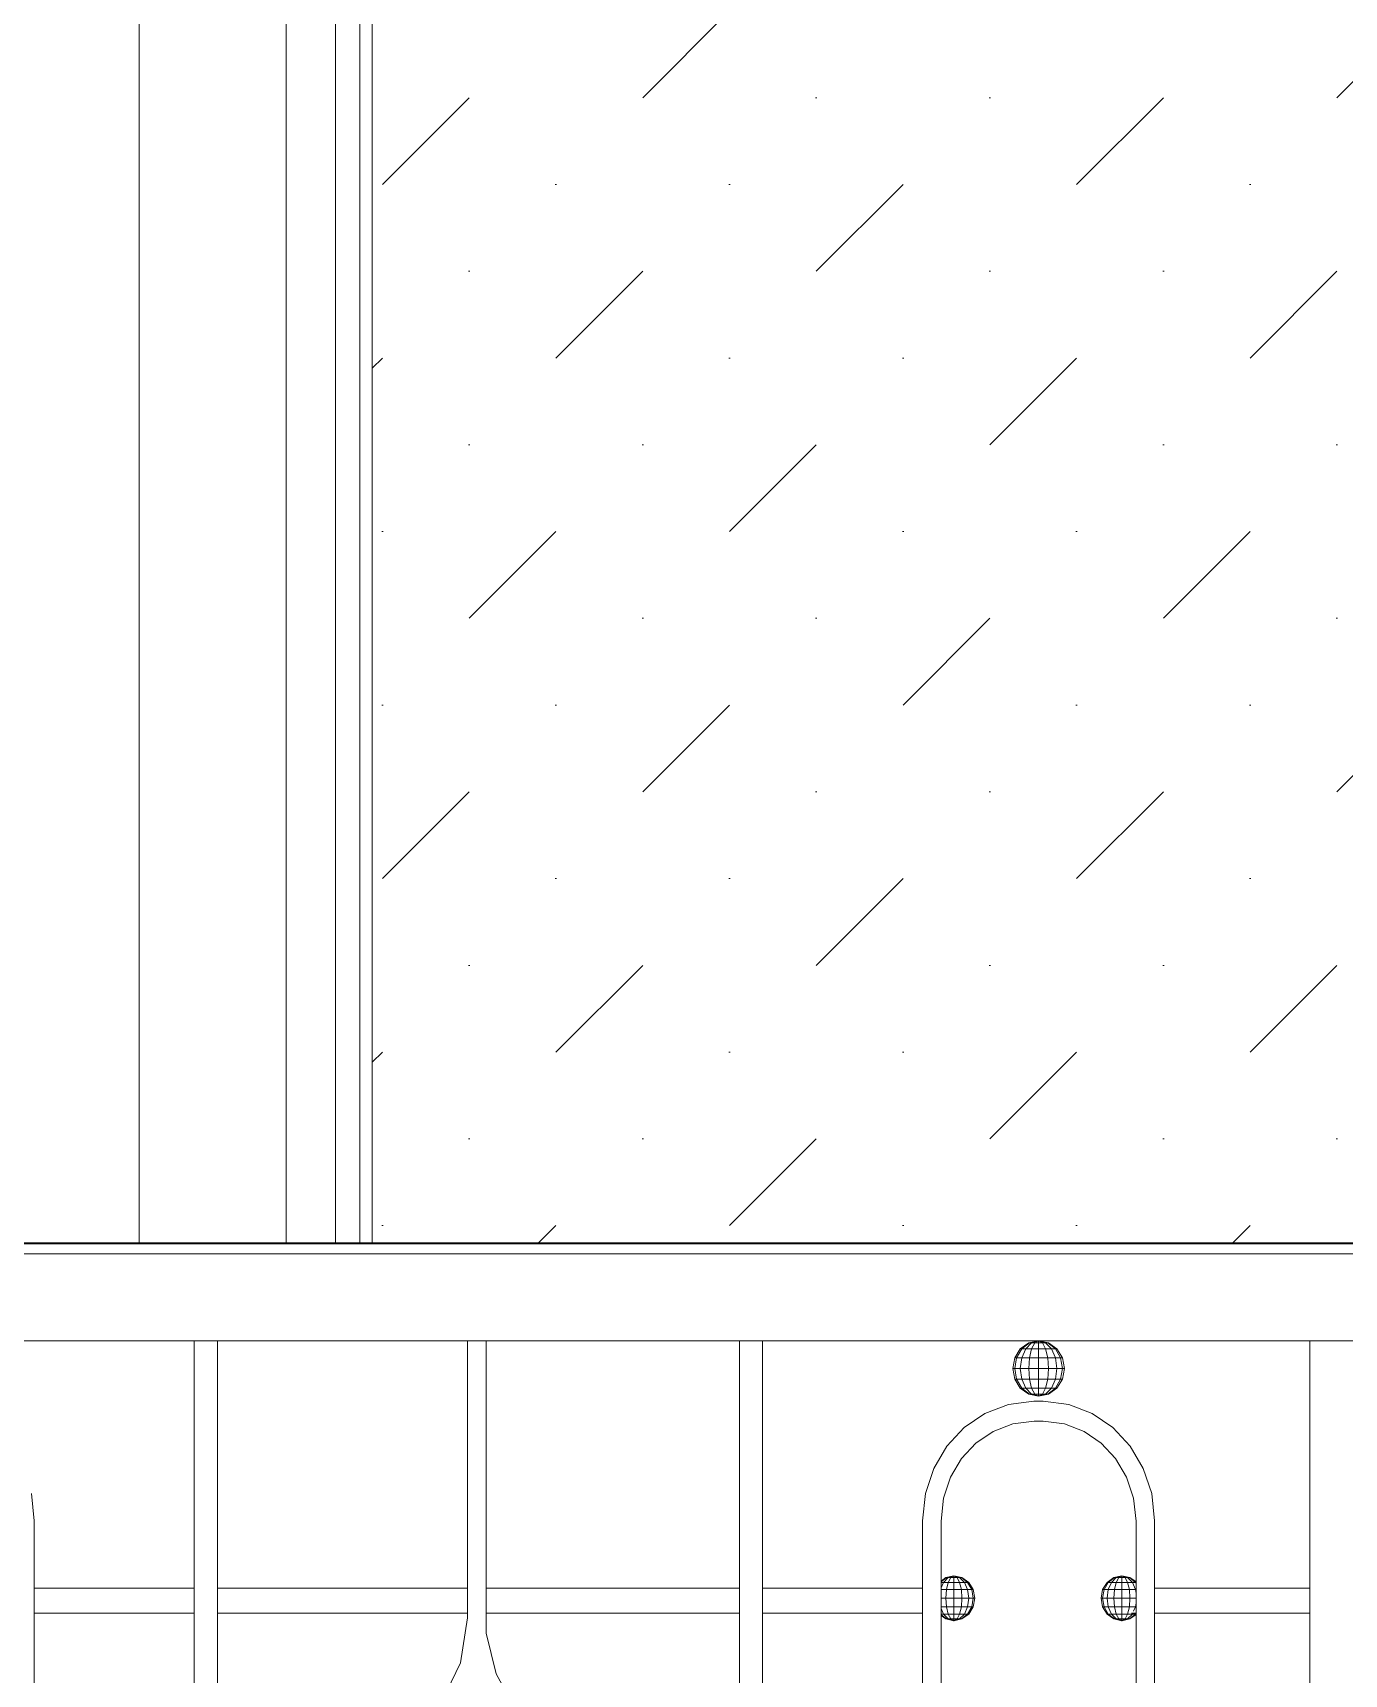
# Model space of a CAD drawing. Header units: millimetres. Extents: x 1832547 to 2001569, y -558009 to -417808.
# Drawn here: x 1888257 to 1888791, y -522876 to -522207 of the extents above; entities that cross this region are included whole.
import ezdxf
from ezdxf.xclip import XClip

# ---------------------------------------------------------------- set-up
doc = ezdxf.new("R2010")
doc.units = ezdxf.units.MM
doc.header["$MEASUREMENT"] = 0
doc.header["$XCLIPFRAME"] = 0
for name, color, linetype, lineweight in [('CA. HATCH', 250, 'CONTINUOUS', 9), ('CA. TUONG', 30, 'CONTINUOUS', 30), ('CA.dim 08', 8, 'CONTINUOUS', 13), ('CA.noi that 15', 15, 'CONTINUOUS', 9), ('CA.thay 145', 145, 'CONTINUOUS', 18), ('CA_manh 08', 8, 'CONTINUOUS', 9)]:
    doc.layers.add(name, color=color, linetype=linetype, lineweight=lineweight)

# ---------------------------------------------------------------- blocks, each defined once
blk = doc.blocks.new('\xad54t54')
at = {"layer": 'CA. HATCH'}
h = blk.add_hatch(dxfattribs=at)
h.set_pattern_fill('MUDST', color=256, scale=200, angle=45, double=1)
h.paths.add_polyline_path([(1844214.98, -519021.52), (1844865.11, -519021.52), (1844865.11, -516941.52), (1844214.98, -516941.52)])
h.paths.add_polyline_path([(1845703.34, -519021.52), (1845055.11, -519021.52), (1845055.11, -516941.52), (1845703.34, -516941.52)])
at = {"layer": 'CA.dim 08'}
for points in [[(1844209.98, -519026.52), (1844870.11, -519026.52), (1844870.11, -516936.52), (1844209.98, -516936.52)], [(1844214.98, -519021.52), (1844865.11, -519021.52), (1844865.11, -516941.52), (1844214.98, -516941.52)]]:
    blk.add_lwpolyline(points, close=True, dxfattribs=at)
at = {"layer": 'CA.noi that 15'}
blk.add_lwpolyline([(1844199.98, -519036.52), (1844880.11, -519036.52), (1844880.11, -516926.52), (1844199.98, -516926.52)], close=True, dxfattribs=at)
at = {"layer": 'CA.thay 145'}
for points in [[(1844119.98, -519126.52), (1844119.98, -516846.52), (1845800.23, -516846.52), (1845800.23, -519126.52), (1845860.23, -519126.52), (1845860.23, -516346.52), (1844059.98, -516346.52), (1844059.98, -519126.52)], [(1844119.98, -519116.52), (1844960.11, -519116.52), (1844960.11, -516846.52), (1844119.98, -516846.52)], [(1844179.98, -519056.52), (1844900.11, -519056.52), (1844900.11, -516906.52), (1844179.98, -516906.52)]]:
    blk.add_lwpolyline(points, close=True, dxfattribs=at)

msp = doc.modelspace()

# ---------------------------------------------------------------- linework, layer by layer
at = {"layer": 'CA_manh 08'}
for p, q in [((1887851.61, -522700.22), (1890433.98, -522700.22)), ((1890433.98, -522704.8), (1887851.61, -522704.8)), ((1888210.33, -522740.22), (1888322.79, -522740.22)), ((1888332.25, -522740.22), (1888322.79, -522740.22)), ((1888322.79, -522740.22), (1888322.79, -522840.99)), ((1888332.25, -522740.22), (1888434.1, -522740.22)), ((1888332.25, -522840.99), (1888332.25, -522740.22)), ((1888434.1, -522740.22), (1888434.1, -522840.99)), ((1888441.67, -522740.22), (1888434.1, -522740.22)), ((1888441.67, -522740.22), (1888544.87, -522740.22)), ((1888441.67, -522740.22), (1888441.67, -522840.99)), ((1888544.87, -522740.22), (1888554.33, -522740.22)), ((1888544.87, -522740.22), (1888544.87, -522840.99)), ((1888554.33, -522840.99), (1888554.33, -522740.22)), ((1888554.33, -522740.22), (1888666.79, -522740.22)), ((1888659.35, -522743.53), (1888662.77, -522741.08)), ((1888659.92, -522743.53), (1888663.07, -522741.08)), ((1888661.53, -522743.53), (1888663.94, -522741.08)), ((1888662.77, -522741.08), (1888666.79, -522740.22)), ((1888663.07, -522741.08), (1888662.77, -522741.08)), ((1888663.07, -522741.08), (1888666.79, -522740.22)), ((1888663.94, -522741.08), (1888663.07, -522741.08)), ((1888663.94, -522741.08), (1888666.79, -522740.22)), ((1888665.25, -522741.08), (1888663.94, -522741.08)), ((1888663.94, -522743.53), (1888665.25, -522741.08)), ((1888665.25, -522741.08), (1888666.79, -522740.22)), ((1888666.79, -522741.08), (1888665.25, -522741.08)), ((1888666.79, -522740.22), (1888666.79, -522741.08)), ((1888668.33, -522741.08), (1888666.79, -522740.22)), ((1888669.63, -522741.08), (1888666.79, -522740.22)), ((1888670.51, -522741.08), (1888666.79, -522740.22)), ((1888670.81, -522741.08), (1888666.79, -522740.22)), ((1888666.79, -522740.22), (1888777.32, -522740.22)), ((1888666.79, -522741.08), (1888668.33, -522741.08)), ((1888666.79, -522741.08), (1888666.79, -522743.53)), ((1888668.33, -522741.08), (1888669.63, -522741.08)), ((1888669.63, -522743.53), (1888668.33, -522741.08)), ((1888669.63, -522741.08), (1888670.51, -522741.08)), ((1888672.05, -522743.53), (1888669.63, -522741.08)), ((1888670.51, -522741.08), (1888670.81, -522741.08)), ((1888673.66, -522743.53), (1888670.51, -522741.08)), ((1888674.23, -522743.53), (1888670.81, -522741.08)), ((1888777.32, -522740.22), (1888777.32, -522840.99)), ((1888805.25, -522740.22), (1888777.32, -522740.22)), ((1888656.27, -522751.52), (1888657.07, -522747.19)), ((1888657.07, -522747.19), (1888659.35, -522743.53)), ((1888657.07, -522747.19), (1888657.81, -522747.19)), ((1888657.07, -522751.52), (1888657.81, -522747.19)), ((1888657.81, -522747.19), (1888659.92, -522743.53)), ((1888657.81, -522747.19), (1888659.92, -522747.19)), ((1888659.35, -522743.53), (1888659.92, -522743.53)), ((1888659.35, -522751.52), (1888659.92, -522747.19)), ((1888659.92, -522743.53), (1888661.53, -522743.53)), ((1888659.92, -522747.19), (1888661.53, -522743.53)), ((1888659.92, -522747.19), (1888663.07, -522747.19)), ((1888661.53, -522743.53), (1888663.94, -522743.53)), ((1888662.77, -522751.52), (1888663.07, -522747.19)), ((1888663.07, -522747.19), (1888663.94, -522743.53)), ((1888663.07, -522747.19), (1888666.79, -522747.19)), ((1888663.94, -522743.53), (1888666.79, -522743.53)), ((1888666.79, -522743.53), (1888669.63, -522743.53)), ((1888666.79, -522743.53), (1888666.79, -522747.19)), ((1888666.79, -522747.19), (1888670.51, -522747.19)), ((1888666.79, -522747.19), (1888666.79, -522751.52)), ((1888669.63, -522743.53), (1888672.05, -522743.53)), ((1888670.51, -522747.19), (1888669.63, -522743.53)), ((1888670.51, -522747.19), (1888673.66, -522747.19)), ((1888670.81, -522751.52), (1888670.51, -522747.19)), ((1888672.05, -522743.53), (1888673.66, -522743.53)), ((1888673.66, -522747.19), (1888672.05, -522743.53)), ((1888673.66, -522743.53), (1888674.23, -522743.53)), ((1888675.77, -522747.19), (1888673.66, -522743.53)), ((1888673.66, -522747.19), (1888675.77, -522747.19)), ((1888674.23, -522751.52), (1888673.66, -522747.19)), ((1888676.5, -522747.19), (1888674.23, -522743.53)), ((1888675.77, -522747.19), (1888676.5, -522747.19)), ((1888676.5, -522751.52), (1888675.77, -522747.19)), ((1888677.31, -522751.52), (1888676.5, -522747.19)), ((1888656.27, -522751.52), (1888657.07, -522751.52)), ((1888657.07, -522755.84), (1888656.27, -522751.52)), ((1888657.07, -522751.52), (1888659.35, -522751.52)), ((1888657.81, -522755.84), (1888657.07, -522751.52)), ((1888657.07, -522755.84), (1888657.81, -522755.84)), ((1888659.35, -522759.5), (1888657.07, -522755.84)), ((1888657.81, -522755.84), (1888659.92, -522755.84)), ((1888659.92, -522759.5), (1888657.81, -522755.84)), ((1888659.35, -522751.52), (1888662.77, -522751.52)), ((1888659.92, -522755.84), (1888659.35, -522751.52)), ((1888659.92, -522755.84), (1888663.07, -522755.84)), ((1888661.53, -522759.5), (1888659.92, -522755.84)), ((1888662.77, -522751.52), (1888666.79, -522751.52)), ((1888663.07, -522755.84), (1888662.77, -522751.52)), ((1888663.07, -522755.84), (1888666.79, -522755.84)), ((1888663.94, -522759.5), (1888663.07, -522755.84)), ((1888666.79, -522751.52), (1888670.81, -522751.52)), ((1888666.79, -522751.52), (1888666.79, -522755.84)), ((1888666.79, -522755.84), (1888670.51, -522755.84)), ((1888666.79, -522755.84), (1888666.79, -522759.5)), ((1888669.63, -522759.5), (1888670.51, -522755.84)), ((1888670.51, -522755.84), (1888670.81, -522751.52)), ((1888670.51, -522755.84), (1888673.66, -522755.84)), ((1888670.81, -522751.52), (1888674.23, -522751.52)), ((1888672.05, -522759.5), (1888673.66, -522755.84)), ((1888673.66, -522755.84), (1888674.23, -522751.52)), ((1888673.66, -522755.84), (1888675.77, -522755.84)), ((1888673.66, -522759.5), (1888675.77, -522755.84)), ((1888674.23, -522751.52), (1888676.5, -522751.52)), ((1888674.23, -522759.5), (1888676.5, -522755.84)), ((1888675.77, -522755.84), (1888676.5, -522751.52)), ((1888675.77, -522755.84), (1888676.5, -522755.84)), ((1888676.5, -522751.52), (1888677.31, -522751.52)), ((1888676.5, -522755.84), (1888677.31, -522751.52)), ((1888659.35, -522759.5), (1888659.92, -522759.5)), ((1888662.77, -522761.95), (1888659.35, -522759.5)), ((1888659.92, -522759.5), (1888661.53, -522759.5)), ((1888663.07, -522761.95), (1888659.92, -522759.5)), ((1888661.53, -522759.5), (1888663.94, -522759.5)), ((1888663.94, -522761.95), (1888661.53, -522759.5)), ((1888663.07, -522761.95), (1888662.77, -522761.95)), ((1888666.79, -522762.81), (1888662.77, -522761.95)), ((1888663.07, -522761.95), (1888663.94, -522761.95)), ((1888666.79, -522762.81), (1888663.07, -522761.95)), ((1888663.94, -522759.5), (1888666.79, -522759.5)), ((1888665.25, -522761.95), (1888663.94, -522759.5)), ((1888663.94, -522761.95), (1888665.25, -522761.95)), ((1888666.79, -522762.81), (1888663.94, -522761.95)), ((1888665.25, -522761.95), (1888666.79, -522761.95)), ((1888666.79, -522762.81), (1888665.25, -522761.95)), ((1888666.79, -522759.5), (1888669.63, -522759.5)), ((1888666.79, -522759.5), (1888666.79, -522761.95)), ((1888666.79, -522761.95), (1888668.33, -522761.95)), ((1888666.79, -522762.81), (1888668.33, -522761.95)), ((1888666.79, -522761.95), (1888666.79, -522762.81)), ((1888666.79, -522762.81), (1888669.63, -522761.95)), ((1888666.79, -522762.81), (1888670.51, -522761.95)), ((1888666.79, -522762.81), (1888670.81, -522761.95)), ((1888668.33, -522761.95), (1888669.63, -522759.5)), ((1888668.33, -522761.95), (1888669.63, -522761.95)), ((1888669.63, -522759.5), (1888672.05, -522759.5)), ((1888669.63, -522761.95), (1888672.05, -522759.5)), ((1888669.63, -522761.95), (1888670.51, -522761.95)), ((1888670.51, -522761.95), (1888673.66, -522759.5)), ((1888670.51, -522761.95), (1888670.81, -522761.95)), ((1888670.81, -522761.95), (1888674.23, -522759.5)), ((1888672.05, -522759.5), (1888673.66, -522759.5)), ((1888673.66, -522759.5), (1888674.23, -522759.5)), ((1888636.51, -522775.57), (1888644.94, -522769.81)), ((1888644.94, -522769.81), (1888654.49, -522766.14)), ((1888654.49, -522766.14), (1888664.89, -522764.85)), ((1888664.89, -522764.85), (1888668.68, -522764.85)), ((1888668.68, -522764.85), (1888679.08, -522766.14)), ((1888679.08, -522766.14), (1888688.63, -522769.81)), ((1888688.63, -522769.81), (1888697.06, -522775.57)), ((1888629.47, -522783.12), (1888636.51, -522775.57)), ((1888656.25, -522774.05), (1888648.28, -522777.11)), ((1888664.92, -522772.97), (1888656.25, -522774.05)), ((1888668.65, -522772.97), (1888664.92, -522772.97)), ((1888677.32, -522774.05), (1888668.65, -522772.97)), ((1888685.29, -522777.11), (1888677.32, -522774.05)), ((1888697.06, -522775.57), (1888704.1, -522783.12)), ((1888624.11, -522792.18), (1888629.47, -522783.12)), ((1888641.25, -522781.92), (1888635.38, -522788.22)), ((1888648.28, -522777.11), (1888641.25, -522781.92)), ((1888692.32, -522781.92), (1888685.29, -522777.11)), ((1888698.19, -522788.22), (1888692.32, -522781.92)), ((1888704.1, -522783.12), (1888709.46, -522792.18)), ((1888635.38, -522788.22), (1888630.91, -522795.77)), ((1888702.66, -522795.77), (1888698.19, -522788.22)), ((1888620.69, -522802.44), (1888624.11, -522792.18)), ((1888630.91, -522795.77), (1888628.06, -522804.33)), ((1888705.51, -522804.33), (1888702.66, -522795.77)), ((1888709.46, -522792.18), (1888712.88, -522802.44)), ((1888257.63, -522813.61), (1888256.43, -522802.44)), ((1888619.49, -522813.61), (1888620.69, -522802.44)), ((1888712.88, -522802.44), (1888714.08, -522813.61)), ((1888628.06, -522804.33), (1888627.06, -522813.65)), ((1888706.51, -522813.65), (1888705.51, -522804.33)), ((1888257.63, -522840.99), (1888257.63, -522813.61)), ((1888619.49, -522813.61), (1888619.49, -522840.99)), ((1888627.06, -522838.09), (1888627.06, -522813.65)), ((1888706.51, -522813.65), (1888706.51, -522838.45)), ((1888714.08, -522840.99), (1888714.08, -522813.61)), ((1888627.06, -522838.09), (1888629.05, -522836.66)), ((1888627.06, -522838.4), (1888629.3, -522836.66)), ((1888628.06, -522838.64), (1888630.01, -522836.66)), ((1888629.05, -522836.66), (1888632.31, -522835.97)), ((1888629.05, -522836.66), (1888629.3, -522836.66)), ((1888629.3, -522836.66), (1888632.31, -522835.97)), ((1888629.3, -522836.66), (1888630.01, -522836.66)), ((1888630.01, -522836.66), (1888632.31, -522835.97)), ((1888630.01, -522836.66), (1888631.06, -522836.66)), ((1888630.01, -522838.64), (1888631.06, -522836.66)), ((1888631.06, -522836.66), (1888632.31, -522835.97)), ((1888632.31, -522836.66), (1888631.06, -522836.66)), ((1888632.31, -522835.97), (1888632.31, -522836.66)), ((1888633.56, -522836.66), (1888632.31, -522835.97)), ((1888634.61, -522836.66), (1888632.31, -522835.97)), ((1888635.32, -522836.66), (1888632.31, -522835.97)), ((1888635.57, -522836.66), (1888632.31, -522835.97)), ((1888632.31, -522836.66), (1888633.56, -522836.66)), ((1888632.31, -522836.66), (1888632.31, -522838.64)), ((1888633.56, -522836.66), (1888634.61, -522836.66)), ((1888634.61, -522838.64), (1888633.56, -522836.66)), ((1888634.61, -522836.66), (1888635.32, -522836.66)), ((1888636.57, -522838.64), (1888634.61, -522836.66)), ((1888635.32, -522836.66), (1888635.57, -522836.66)), ((1888637.87, -522838.64), (1888635.32, -522836.66)), ((1888638.33, -522838.64), (1888635.57, -522836.66)), ((1888694.74, -522838.64), (1888697.5, -522836.66)), ((1888695.19, -522838.64), (1888697.75, -522836.66)), ((1888696.5, -522838.64), (1888698.45, -522836.66)), ((1888697.5, -522836.66), (1888700.76, -522835.97)), ((1888697.5, -522836.66), (1888697.75, -522836.66)), ((1888697.75, -522836.66), (1888700.76, -522835.97)), ((1888697.75, -522836.66), (1888698.45, -522836.66)), ((1888698.45, -522836.66), (1888700.76, -522835.97)), ((1888698.45, -522836.66), (1888699.51, -522836.66)), ((1888698.45, -522838.64), (1888699.51, -522836.66)), ((1888699.51, -522836.66), (1888700.76, -522835.97)), ((1888700.76, -522836.66), (1888699.51, -522836.66)), ((1888700.76, -522835.97), (1888700.76, -522836.66)), ((1888702, -522836.66), (1888700.76, -522835.97)), ((1888703.06, -522836.66), (1888700.76, -522835.97)), ((1888703.77, -522836.66), (1888700.76, -522835.97)), ((1888704.01, -522836.66), (1888700.76, -522835.97)), ((1888700.76, -522836.66), (1888702, -522836.66)), ((1888700.76, -522836.66), (1888700.76, -522838.64)), ((1888702, -522836.66), (1888703.06, -522836.66)), ((1888703.06, -522838.64), (1888702, -522836.66)), ((1888703.06, -522836.66), (1888703.77, -522836.66)), ((1888705.01, -522838.64), (1888703.06, -522836.66)), ((1888703.77, -522836.66), (1888704.01, -522836.66)), ((1888706.32, -522838.64), (1888703.77, -522836.66)), ((1888706.51, -522838.45), (1888704.01, -522836.66)), ((1888257.63, -522851.15), (1888257.63, -522840.99)), ((1888257.63, -522840.99), (1888322.79, -522840.99)), ((1888322.79, -522840.99), (1888322.79, -522851.15)), ((1888332.25, -522840.99), (1888434.1, -522840.99)), ((1888332.25, -522851.15), (1888332.25, -522840.99)), ((1888434.1, -522840.99), (1888434.1, -522851.15)), ((1888441.67, -522840.99), (1888544.87, -522840.99)), ((1888441.67, -522851.15), (1888441.67, -522840.99)), ((1888544.87, -522851.15), (1888544.87, -522840.99)), ((1888554.33, -522840.99), (1888619.49, -522840.99)), ((1888554.33, -522840.99), (1888554.33, -522851.15)), ((1888619.49, -522840.99), (1888619.49, -522851.15)), ((1888627.06, -522838.4), (1888627.06, -522838.09)), ((1888627.06, -522838.4), (1888627.06, -522838.64)), ((1888627.06, -522838.64), (1888628.06, -522838.64)), ((1888627.06, -522840.91), (1888628.06, -522838.64)), ((1888627.06, -522838.64), (1888627.06, -522840.91)), ((1888627.06, -522840.91), (1888627.06, -522841.61)), ((1888627.06, -522841.61), (1888629.3, -522841.61)), ((1888627.06, -522841.61), (1888627.06, -522845.11)), ((1888628.06, -522838.64), (1888630.01, -522838.64)), ((1888629.05, -522845.11), (1888629.3, -522841.61)), ((1888629.3, -522841.61), (1888630.01, -522838.64)), ((1888629.3, -522841.61), (1888632.31, -522841.61)), ((1888630.01, -522838.64), (1888632.31, -522838.64)), ((1888632.31, -522838.64), (1888634.61, -522838.64)), ((1888632.31, -522838.64), (1888632.31, -522841.61)), ((1888632.31, -522841.61), (1888635.32, -522841.61)), ((1888632.31, -522841.61), (1888632.31, -522845.11)), ((1888634.61, -522838.64), (1888636.57, -522838.64)), ((1888635.32, -522841.61), (1888634.61, -522838.64)), ((1888635.32, -522841.61), (1888637.87, -522841.61)), ((1888635.57, -522845.11), (1888635.32, -522841.61)), ((1888636.57, -522838.64), (1888637.87, -522838.64)), ((1888637.87, -522841.61), (1888636.57, -522838.64)), ((1888637.87, -522838.64), (1888638.33, -522838.64)), ((1888639.58, -522841.61), (1888637.87, -522838.64)), ((1888637.87, -522841.61), (1888639.58, -522841.61)), ((1888638.33, -522845.11), (1888637.87, -522841.61)), ((1888640.18, -522841.61), (1888638.33, -522838.64)), ((1888639.58, -522841.61), (1888640.18, -522841.61)), ((1888640.18, -522845.11), (1888639.58, -522841.61)), ((1888640.82, -522845.11), (1888640.18, -522841.61)), ((1888692.24, -522845.11), (1888692.89, -522841.61)), ((1888692.89, -522841.61), (1888694.74, -522838.64)), ((1888692.89, -522841.61), (1888693.49, -522841.61)), ((1888692.89, -522845.11), (1888693.49, -522841.61)), ((1888693.49, -522841.61), (1888695.19, -522838.64)), ((1888693.49, -522841.61), (1888695.19, -522841.61)), ((1888695.19, -522838.64), (1888694.74, -522838.64)), ((1888694.74, -522845.11), (1888695.19, -522841.61)), ((1888695.19, -522838.64), (1888696.5, -522838.64)), ((1888695.19, -522841.61), (1888696.5, -522838.64)), ((1888695.19, -522841.61), (1888697.75, -522841.61)), ((1888696.5, -522838.64), (1888698.45, -522838.64)), ((1888697.5, -522845.11), (1888697.75, -522841.61)), ((1888697.75, -522841.61), (1888698.45, -522838.64)), ((1888697.75, -522841.61), (1888700.76, -522841.61)), ((1888698.45, -522838.64), (1888700.76, -522838.64)), ((1888700.76, -522838.64), (1888703.06, -522838.64)), ((1888700.76, -522838.64), (1888700.76, -522841.61)), ((1888700.76, -522841.61), (1888703.77, -522841.61)), ((1888700.76, -522841.61), (1888700.76, -522845.11)), ((1888703.06, -522838.64), (1888705.01, -522838.64)), ((1888703.77, -522841.61), (1888703.06, -522838.64)), ((1888703.77, -522841.61), (1888706.32, -522841.61)), ((1888704.01, -522845.11), (1888703.77, -522841.61)), ((1888705.01, -522838.64), (1888706.32, -522838.64)), ((1888706.32, -522841.61), (1888705.01, -522838.64)), ((1888706.32, -522838.64), (1888706.51, -522838.64)), ((1888706.51, -522838.98), (1888706.32, -522838.64)), ((1888706.32, -522841.61), (1888706.51, -522841.61)), ((1888706.51, -522843.08), (1888706.32, -522841.61)), ((1888706.39, -522840.99), (1888706.51, -522840.99)), ((1888706.51, -522838.64), (1888706.51, -522838.45)), ((1888706.51, -522838.98), (1888706.51, -522838.64)), ((1888706.51, -522840.99), (1888706.51, -522838.98)), ((1888706.51, -522841.61), (1888706.51, -522840.99)), ((1888706.51, -522843.08), (1888706.51, -522841.61)), ((1888706.51, -522845.11), (1888706.51, -522843.08)), ((1888714.08, -522840.99), (1888777.32, -522840.99)), ((1888714.08, -522840.99), (1888714.08, -522851.15)), ((1888777.32, -522851.15), (1888777.32, -522840.99)), ((1888627.06, -522845.11), (1888629.05, -522845.11)), ((1888627.06, -522845.11), (1888627.06, -522848.61)), ((1888627.06, -522848.61), (1888629.3, -522848.61)), ((1888627.06, -522848.61), (1888627.06, -522849.31)), ((1888628.06, -522851.58), (1888627.06, -522849.31)), ((1888627.06, -522849.31), (1888627.06, -522851.58)), ((1888629.05, -522845.11), (1888632.31, -522845.11)), ((1888629.3, -522848.61), (1888629.05, -522845.11)), ((1888629.3, -522848.61), (1888632.31, -522848.61)), ((1888630.01, -522851.58), (1888629.3, -522848.61)), ((1888632.31, -522845.11), (1888635.57, -522845.11)), ((1888632.31, -522845.11), (1888632.31, -522848.61)), ((1888632.31, -522848.61), (1888635.32, -522848.61)), ((1888632.31, -522848.61), (1888632.31, -522851.58)), ((1888634.61, -522851.58), (1888635.32, -522848.61)), ((1888635.32, -522848.61), (1888635.57, -522845.11)), ((1888635.32, -522848.61), (1888637.87, -522848.61)), ((1888635.57, -522845.11), (1888638.33, -522845.11)), ((1888636.57, -522851.58), (1888637.87, -522848.61)), ((1888637.87, -522848.61), (1888638.33, -522845.11)), ((1888637.87, -522848.61), (1888639.58, -522848.61)), ((1888637.87, -522851.58), (1888639.58, -522848.61)), ((1888638.33, -522845.11), (1888640.18, -522845.11)), ((1888638.33, -522851.58), (1888640.18, -522848.61)), ((1888639.58, -522848.61), (1888640.18, -522845.11)), ((1888639.58, -522848.61), (1888640.18, -522848.61)), ((1888640.18, -522845.11), (1888640.82, -522845.11)), ((1888640.18, -522848.61), (1888640.82, -522845.11)), ((1888692.24, -522845.11), (1888692.89, -522845.11)), ((1888692.89, -522848.61), (1888692.24, -522845.11)), ((1888692.89, -522845.11), (1888694.74, -522845.11)), ((1888693.49, -522848.61), (1888692.89, -522845.11)), ((1888692.89, -522848.61), (1888693.49, -522848.61)), ((1888694.74, -522851.58), (1888692.89, -522848.61)), ((1888693.49, -522848.61), (1888695.19, -522848.61)), ((1888695.19, -522851.58), (1888693.49, -522848.61)), ((1888694.74, -522845.11), (1888697.5, -522845.11)), ((1888695.19, -522848.61), (1888694.74, -522845.11)), ((1888695.19, -522848.61), (1888697.75, -522848.61)), ((1888696.5, -522851.58), (1888695.19, -522848.61)), ((1888697.5, -522845.11), (1888700.76, -522845.11)), ((1888697.75, -522848.61), (1888697.5, -522845.11)), ((1888697.75, -522848.61), (1888700.76, -522848.61)), ((1888698.45, -522851.58), (1888697.75, -522848.61)), ((1888700.76, -522845.11), (1888704.01, -522845.11)), ((1888700.76, -522845.11), (1888700.76, -522848.61)), ((1888700.76, -522848.61), (1888703.77, -522848.61)), ((1888700.76, -522848.61), (1888700.76, -522851.58)), ((1888703.06, -522851.58), (1888703.77, -522848.61)), ((1888703.77, -522848.61), (1888704.01, -522845.11)), ((1888703.77, -522848.61), (1888706.32, -522848.61)), ((1888704.01, -522845.11), (1888706.51, -522845.11)), ((1888705.52, -522850.41), (1888706.32, -522848.61)), ((1888706.32, -522848.61), (1888706.51, -522847.14)), ((1888706.32, -522848.61), (1888706.51, -522848.61)), ((1888706.51, -522847.14), (1888706.51, -522845.11)), ((1888706.51, -522848.61), (1888706.51, -522847.14)), ((1888706.51, -522851.15), (1888706.51, -522848.61)), ((1888322.79, -522851.15), (1888257.63, -522851.15)), ((1888257.63, -523363.42), (1888257.63, -522851.15)), ((1888322.79, -522851.15), (1888322.79, -523363.42)), ((1888434.1, -522851.15), (1888332.25, -522851.15)), ((1888332.25, -523363.42), (1888332.25, -522851.15)), ((1888434.1, -522853.15), (1888431.26, -522871.46)), ((1888434.1, -522851.15), (1888434.1, -522853.15)), ((1888544.87, -522851.15), (1888441.67, -522851.15)), ((1888441.67, -522859.31), (1888441.67, -522851.15)), ((1888544.87, -522851.15), (1888544.87, -523363.42)), ((1888619.49, -522851.15), (1888554.33, -522851.15)), ((1888554.33, -523363.42), (1888554.33, -522851.15)), ((1888619.49, -522851.15), (1888619.49, -523363.42)), ((1888627.06, -522851.58), (1888628.06, -522851.58)), ((1888627.06, -522851.58), (1888627.06, -522851.81)), ((1888629.3, -522853.56), (1888627.06, -522851.81)), ((1888627.06, -522852.13), (1888627.06, -522851.81)), ((1888629.05, -522853.56), (1888627.06, -522852.13)), ((1888627.06, -523368.31), (1888627.06, -522852.13)), ((1888628.06, -522851.58), (1888630.01, -522851.58)), ((1888630.01, -522853.56), (1888628.06, -522851.58)), ((1888629.3, -522853.56), (1888629.05, -522853.56)), ((1888632.31, -522854.25), (1888629.05, -522853.56)), ((1888629.3, -522853.56), (1888630.01, -522853.56)), ((1888632.31, -522854.25), (1888629.3, -522853.56)), ((1888630.01, -522851.58), (1888632.31, -522851.58)), ((1888631.06, -522853.56), (1888630.01, -522851.58)), ((1888630.01, -522853.56), (1888631.06, -522853.56)), ((1888632.31, -522854.25), (1888630.01, -522853.56)), ((1888631.06, -522853.56), (1888632.31, -522853.56)), ((1888632.31, -522854.25), (1888631.06, -522853.56)), ((1888632.31, -522851.58), (1888634.61, -522851.58)), ((1888632.31, -522851.58), (1888632.31, -522853.56)), ((1888632.31, -522853.56), (1888633.56, -522853.56)), ((1888632.31, -522854.25), (1888633.56, -522853.56)), ((1888632.31, -522853.56), (1888632.31, -522854.25)), ((1888632.31, -522854.25), (1888634.61, -522853.56)), ((1888632.31, -522854.25), (1888635.32, -522853.56)), ((1888632.31, -522854.25), (1888635.57, -522853.56)), ((1888633.56, -522853.56), (1888634.61, -522851.58)), ((1888633.56, -522853.56), (1888634.61, -522853.56)), ((1888634.61, -522851.58), (1888636.57, -522851.58)), ((1888634.61, -522853.56), (1888636.57, -522851.58)), ((1888634.61, -522853.56), (1888635.32, -522853.56)), ((1888635.32, -522853.56), (1888637.87, -522851.58)), ((1888635.32, -522853.56), (1888635.57, -522853.56)), ((1888635.57, -522853.56), (1888638.33, -522851.58)), ((1888636.57, -522851.58), (1888637.87, -522851.58)), ((1888637.87, -522851.58), (1888638.33, -522851.58)), ((1888694.74, -522851.58), (1888695.19, -522851.58)), ((1888697.5, -522853.56), (1888694.74, -522851.58)), ((1888695.19, -522851.58), (1888696.5, -522851.58)), ((1888697.75, -522853.56), (1888695.19, -522851.58)), ((1888696.5, -522851.58), (1888698.45, -522851.58)), ((1888698.45, -522853.56), (1888696.5, -522851.58)), ((1888697.75, -522853.56), (1888697.5, -522853.56)), ((1888700.76, -522854.25), (1888697.5, -522853.56)), ((1888697.75, -522853.56), (1888698.45, -522853.56)), ((1888700.76, -522854.25), (1888697.75, -522853.56)), ((1888698.45, -522851.58), (1888700.76, -522851.58)), ((1888699.51, -522853.56), (1888698.45, -522851.58)), ((1888698.45, -522853.56), (1888699.51, -522853.56)), ((1888700.76, -522854.25), (1888698.45, -522853.56)), ((1888699.51, -522853.56), (1888700.76, -522853.56)), ((1888700.76, -522854.25), (1888699.51, -522853.56)), ((1888700.76, -522851.58), (1888703.06, -522851.58)), ((1888700.76, -522851.58), (1888700.76, -522853.56)), ((1888700.76, -522853.56), (1888702, -522853.56)), ((1888700.76, -522854.25), (1888702, -522853.56)), ((1888700.76, -522853.56), (1888700.76, -522854.25)), ((1888700.76, -522854.25), (1888703.06, -522853.56)), ((1888700.76, -522854.25), (1888703.77, -522853.56)), ((1888700.76, -522854.25), (1888704.01, -522853.56)), ((1888702, -522853.56), (1888703.06, -522851.58)), ((1888702, -522853.56), (1888703.06, -522853.56)), ((1888703.06, -522851.58), (1888705.01, -522851.58)), ((1888703.06, -522853.56), (1888705.01, -522851.58)), ((1888703.06, -522853.56), (1888703.77, -522853.56)), ((1888703.77, -522853.56), (1888706.32, -522851.58)), ((1888703.77, -522853.56), (1888704.01, -522853.56)), ((1888704.01, -522853.56), (1888706.51, -522851.77)), ((1888705.2, -522851.15), (1888704.71, -522851.15)), ((1888705.01, -522851.58), (1888705.2, -522851.15)), ((1888705.01, -522851.58), (1888706.32, -522851.58)), ((1888706.51, -522851.15), (1888705.2, -522851.15)), ((1888706.32, -522851.58), (1888706.51, -522851.24)), ((1888706.32, -522851.58), (1888706.51, -522851.58)), ((1888706.51, -522851.24), (1888706.51, -522851.15)), ((1888706.51, -522851.58), (1888706.51, -522851.24)), ((1888706.51, -522851.77), (1888706.51, -522851.58)), ((1888706.51, -522851.77), (1888706.51, -523361.66)), ((1888714.08, -523363.42), (1888714.08, -522851.15)), ((1888777.32, -522851.15), (1888714.08, -522851.15)), ((1888777.32, -522851.15), (1888777.32, -523363.42)), ((1888445.82, -522875.93), (1888441.67, -522859.31)), ((1888431.26, -522871.46), (1888423.67, -522887.24)), ((1888453.87, -522890.55), (1888445.82, -522875.93))]:
    msp.add_line(p, q, dxfattribs=at)

# ---------------------------------------------------------------- next in the draw order: block references
at = {"layer": 'CA. TUONG'}
ref = msp.add_blockref('\xad54t54', (44180.32, -4517.07), dxfattribs=at)
XClip(ref).set_block_clipping_path([(1843438.9221946723, -516556.1796094576), (1846481.2902095364, -516556.1796094576), (1846481.2902095364, -518126.5155681118), (1846283.6574753213, -518126.5155681118), (1846283.6574753213, -518183.6790261315), (1843641.2894604583, -518183.6790261315), (1843641.2894604583, -518126.5155681118), (1843438.9221946723, -518126.5155681118)])

# ---------------------------------------------------------------- next in the draw order: linework, layer by layer
at = {"layer": 'CA.thay 145'}
msp.add_lwpolyline([(1887619.24, -521073.25), (1890661.61, -521073.25), (1890661.61, -522643.58), (1890463.98, -522643.58), (1890463.98, -522700.75), (1887821.61, -522700.75), (1887821.61, -522643.58), (1887619.24, -522643.58), (1887619.24, -521073.25)], close=True, dxfattribs=at)

doc.saveas('drawing.dxf')
